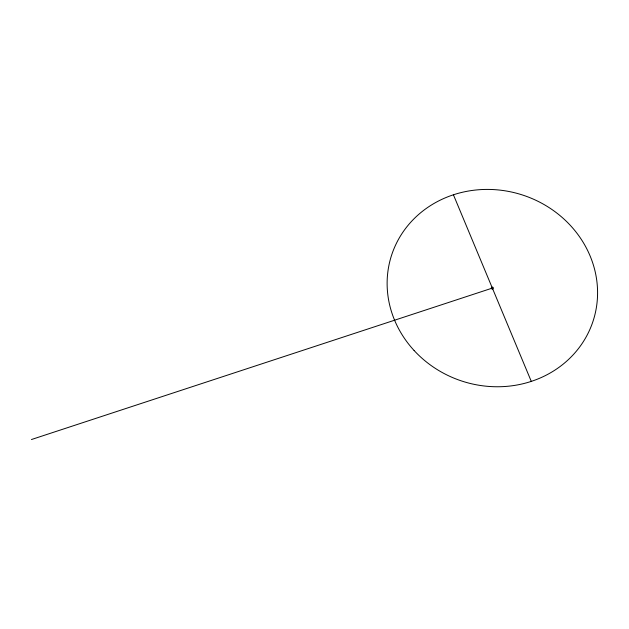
<?xml version="1.0" encoding="UTF-8"?>
<svg xmlns="http://www.w3.org/2000/svg" width="629" height="629" viewBox="0 0 629 629"><rect width="100%" height="100%" fill="white"/><g stroke="black" fill="none" stroke-linecap="round" stroke-linejoin="round"><path stroke-width="0.94" d="M31.45 439.529L492.35 288.09M453.423 194.786L491.972 287.186M492.727 288.994L531.285 381.386M414.094 350.495A105.994 97.849 18.2 0 0 592.4 323.078A105.994 97.849 18.2 0 0 470.571 190.689A105.994 97.849 18.2 0 0 414.094 350.495M491.595 288.687A1.03 0.951 18.2 0 0 493.325 288.428A1.03 0.951 18.2 0 0 492.145 287.146A1.03 0.951 18.2 0 0 491.595 288.687"/></g></svg>
